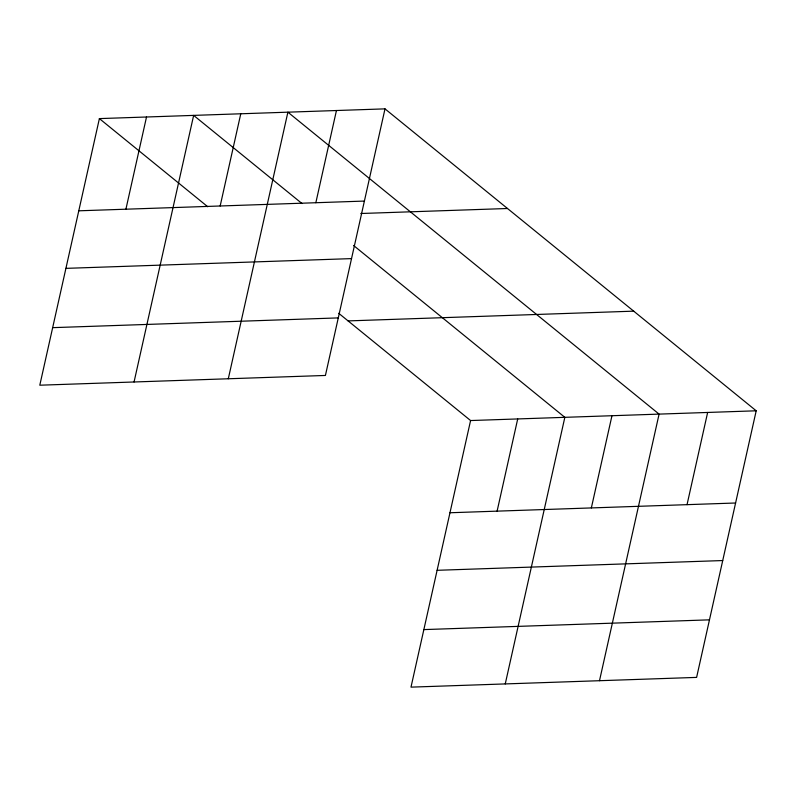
<?xml version="1.0" encoding="UTF-8"?>
<svg xmlns="http://www.w3.org/2000/svg" width="796" height="796" viewBox="0 0 796 796"><rect width="100%" height="100%" fill="white"/><g stroke="black" fill="none" stroke-linecap="round" stroke-linejoin="round"><path stroke-width="1.19" d="M99.391 118.604L39.8 385.204L325.415 375.453L385.005 108.863L99.391 118.604L207.746 206.751M125.907 209.209L146.514 117.002M134.056 381.98L193.647 115.39L302.002 203.537M220.164 205.995L240.77 113.788M228.303 378.767L287.893 112.176L659.088 414.119L599.497 680.709M315.843 202.721L336.449 110.515M338.738 313.306L470.585 420.547L410.995 687.137L696.609 677.396L756.2 410.796L385.005 108.863M497.102 511.151L517.708 418.945M505.251 683.923L564.842 417.333L353.533 245.447M591.348 507.928L611.965 415.721M687.038 504.664L707.644 412.457M78.784 210.811L364.399 201.07M360.787 213.507L507.5 208.502M65.919 268.361L351.534 258.61M52.665 327.654L338.28 317.902M348.091 320.907L633.706 311.156M470.585 420.547L756.2 410.796M449.969 512.753L735.594 503.002M437.113 570.304L722.728 560.553M423.86 629.596L709.475 619.845"/></g></svg>
